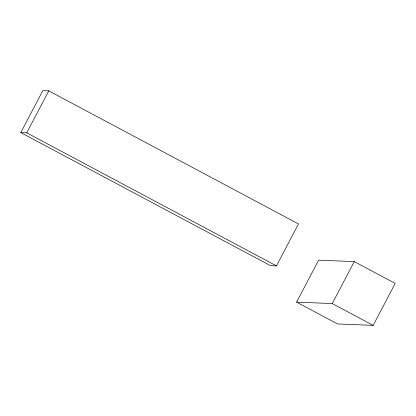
<?xml version="1.0" encoding="UTF-8"?>
<svg xmlns="http://www.w3.org/2000/svg" width="416" height="416" viewBox="0 0 416 416"><rect width="100%" height="100%" fill="white"/><g stroke="black" fill="none" stroke-linecap="round" stroke-linejoin="round"><path stroke-width="0.62" d="M20.8 132.59L42.832 90.626L48.771 90.865L298.475 223.933L276.448 265.892L270.504 265.652L20.8 132.59L26.744 132.829L276.448 265.892M26.744 132.829L48.771 90.865M296.587 302.125L318.62 260.166L354.276 261.602L395.2 283.41L373.168 325.374L337.516 323.934L296.587 302.125L332.244 303.566L373.168 325.374M332.244 303.566L354.276 261.602"/></g></svg>
